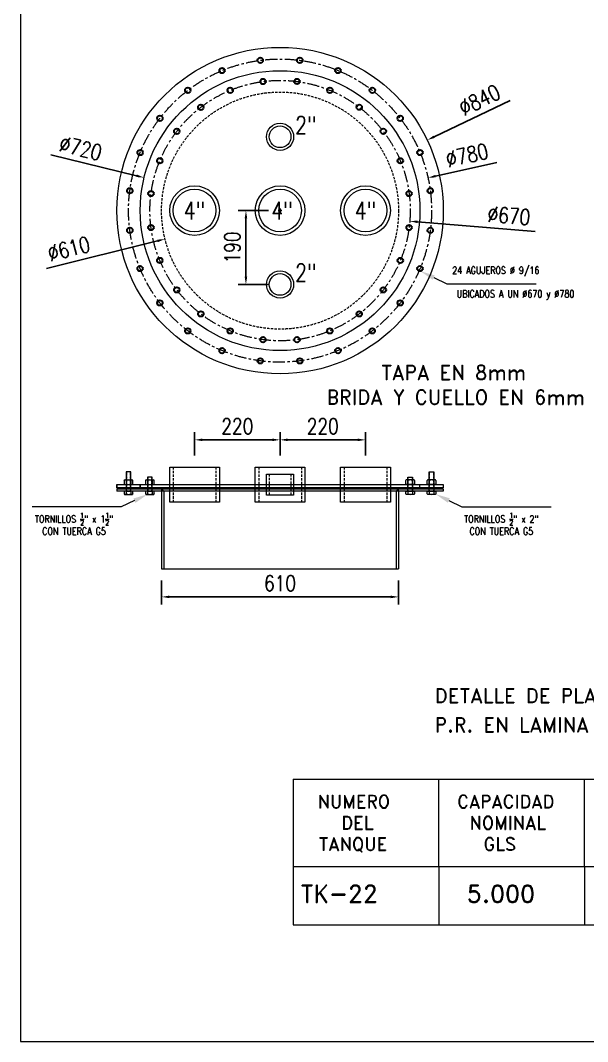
# Model space of a CAD drawing. Extents: x 174420 to 213214, y -41877 to -13498.
# Drawn here: x 174420 to 177340, y -29821 to -24567 of the extents above; entities that cross this region are included whole.
import ezdxf
from ezdxf.enums import TextEntityAlignment as Align

# ---------------------------------------------------------------- set-up
doc = ezdxf.new("R2010")
doc.units = 0
doc.header["$LTSCALE"] = 500
doc.header["$MEASUREMENT"] = 0
doc.linetypes.add('CENTER', pattern=[2, 1.25, -0.25, 0.25, -0.25])
doc.linetypes.add('HIDDEN', pattern=[0.375, 0.25, -0.125])
doc.layers.get('0').update_dxf_attribs({"linetype": 'CONTINUOUS', "lineweight": 9})
for name, color, linetype, lineweight in [('CENTER', 5, 'CENTER', 9), ('COTAS', 2, 'CONTINUOUS', 9), ('dibujo', 7, 'CONTINUOUS', 30), ('FIBRA', 3, 'CONTINUOUS', 20), ('INVISIBLE', 1, 'HIDDEN', 9)]:
    doc.layers.add(name, color=color, linetype=linetype, lineweight=lineweight)
doc.styles.add('ROMAND', font='romand')
doc.styles.get("Standard").update_dxf_attribs({"font": 'SIMPLEX.shx', "width": 0.8, "height": 80})
doc.dimstyles.get("Standard").update_dxf_attribs({"dimtxt": 0.18, "dimasz": 0.18, "dimexe": 0.18, "dimexo": 0.0625, "dimgap": 0.09, "dimtad": 0, "dimtih": 1, "dimtoh": 1, "dimdec": 4, "dimzin": 0, "dimdsep": 46, "dimtxsty": 'Standard', "dimcen": 0.09, "dimadec": 0, "dimazin": 0, "dimtfac": 1, "dimtdec": 4, "dimtofl": 0, "dimtmove": 0, "dimatfit": 3, "dimfxl": 1, "dimtolj": 1, "dimtzin": 0, "dimarcsym": 0})

# ---------------------------------------------------------------- blocks, each defined once
blk = doc.blocks.new('*U181')
at = {"layer": 'dibujo'}
for centre in [(-55, 0), (55, 0)]:
    blk.add_circle(centre, 14, dxfattribs=at)
blk = doc.blocks.new('*U182')
at = {"layer": 'dibujo', "color": 0, "linetype": 'ByBlock', "lineweight": -2, "transparency": 16777216}
for p, rotation in [((345490.7, 2319.3), 104.9999999999998), ((345678.3, 2344), 89.9999999999998), ((345866, 2319.3), 74.99999999999983), ((345315.8, 2246.9), 119.9999999999998), ((346040.8, 2246.9), 59.99999999999984), ((345165.7, 2131.7), 134.9999999999998), ((346191, 2131.7), 44.99999999999986), ((345050.5, 1981.5), 149.9999999999997), ((346306.2, 1981.5), 29.9999999999999), ((344978, 1806.7), 164.9999999999997), ((346378.6, 1806.7), 14.99999999999997), ((344953.3, 1619), 180), ((344978, 1431.4), 194.9999999999997), ((346378.6, 1431.4), 344.9999999999994), ((345050.5, 1256.5), 209.9999999999997), ((346306.2, 1256.5), 329.9999999999994), ((345165.7, 1106.4), 224.9999999999997), ((346191, 1106.4), 314.9999999999994), ((345315.8, 991.1), 239.9999999999996), ((346040.8, 991.1), 299.9999999999994), ((345490.7, 918.7), 254.9999999999995), ((345678.3, 894), 269.9999999999995), ((345866, 918.7), 284.9999999999995)]:
    blk.add_blockref('*U181', p, dxfattribs=dict(at, rotation=rotation))
blk.add_blockref('*U181', (346403.3, 1619), dxfattribs=at)
blk = doc.blocks.new('*D186')
at = {"layer": 'COTAS', "color": 0, "lineweight": -2, "transparency": 16777216}
for p, q in [((176941.5, -24978), (176550.6, -25165.1)), ((175756.9, -25555.1), (175756.9, -25535.1)), ((175746.9, -25545.1), (175766.9, -25545.1))]:
    blk.add_line(p, q, dxfattribs=at)
at = {"layer": 'COTAS', "color": 0, "transparency": 16777216}
blk.add_solid([(176547.7, -25159.1), (176553.5, -25171.1), (176514.5, -25182.4)], dxfattribs=at)
at = {"layer": 'COTAS', "color": 0, "lineweight": 9, "transparency": 16777216, "insert": (176783.8, -24975.8), "char_height": 80, "attachment_point": 5, "rotation": 25.5831}
blk.add_mtext('\\A1;∅840', dxfattribs=at)
blk = doc.blocks.new('*D187')
at = {"layer": 'COTAS', "color": 0, "lineweight": -2, "transparency": 16777216}
for p, q in [((175316.9, -26805.1), (175316.9, -26684.7)), ((175756.9, -26805.1), (175756.9, -26684.7)), ((175356.9, -26724.7), (175716.9, -26724.7))]:
    blk.add_line(p, q, dxfattribs=at)
at = {"layer": 'COTAS', "color": 0, "transparency": 16777216}
for points in [[(175356.9, -26718.1), (175356.9, -26731.4), (175316.9, -26724.7)], [(175716.9, -26718.1), (175716.9, -26731.4), (175756.9, -26724.7)]]:
    blk.add_solid(points, dxfattribs=at)
at = {"layer": 'COTAS', "color": 0, "lineweight": 9, "transparency": 16777216, "insert": (175536.9, -26654.7), "char_height": 80, "attachment_point": 5}
blk.add_mtext('\\A1;220', dxfattribs=at)
blk = doc.blocks.new('*D188')
at = {"layer": 'COTAS', "color": 0, "lineweight": -2, "transparency": 16777216}
for p, q in [((175756.9, -26805.1), (175756.9, -26684.7)), ((176196.9, -26805.1), (176196.9, -26684.7)), ((176156.9, -26724.7), (175796.9, -26724.7))]:
    blk.add_line(p, q, dxfattribs=at)
at = {"layer": 'COTAS', "color": 0, "transparency": 16777216}
for points in [[(175796.9, -26718.1), (175796.9, -26731.4), (175756.9, -26724.7)], [(176156.9, -26718.1), (176156.9, -26731.4), (176196.9, -26724.7)]]:
    blk.add_solid(points, dxfattribs=at)
at = {"layer": 'COTAS', "color": 0, "lineweight": 9, "transparency": 16777216, "insert": (175976.9, -26654.7), "char_height": 80, "attachment_point": 5}
blk.add_mtext('\\A1;220', dxfattribs=at)
blk = doc.blocks.new('*D189')
at = {"layer": 'COTAS', "color": 0, "lineweight": -2, "transparency": 16777216}
for p, q in [((175146.9, -27449.1), (175146.9, -27572.8)), ((176366.9, -27449.1), (176366.9, -27572.8)), ((175186.9, -27532.8), (176326.9, -27532.8))]:
    blk.add_line(p, q, dxfattribs=at)
at = {"layer": 'COTAS', "color": 0, "transparency": 16777216}
for points in [[(175186.9, -27526.2), (175186.9, -27539.5), (175146.9, -27532.8)], [(176326.9, -27526.2), (176326.9, -27539.5), (176366.9, -27532.8)]]:
    blk.add_solid(points, dxfattribs=at)
at = {"layer": 'COTAS', "color": 0, "lineweight": 9, "transparency": 16777216, "insert": (175756.9, -27462.8), "char_height": 80, "attachment_point": 5}
blk.add_mtext('\\A1;610', dxfattribs=at)
blk = doc.blocks.new('*D190')
at = {"layer": 'COTAS', "color": 0, "lineweight": -2, "transparency": 16777216}
for p, q in [((176872.3, -25298), (176557.5, -25367.7)), ((175756.9, -25555.1), (175756.9, -25535.1)), ((175746.9, -25545.1), (175766.9, -25545.1))]:
    blk.add_line(p, q, dxfattribs=at)
at = {"layer": 'COTAS', "color": 0, "transparency": 16777216}
blk.add_solid([(176556, -25361.2), (176558.9, -25374.2), (176518.4, -25376.4)], dxfattribs=at)
at = {"layer": 'COTAS', "color": 0, "lineweight": 9, "transparency": 16777216, "insert": (176719.3, -25260.2), "char_height": 80, "attachment_point": 5, "rotation": 12.4917}
blk.add_mtext('\\A1;∅780', dxfattribs=at)
blk = doc.blocks.new('*D191')
at = {"layer": 'COTAS', "color": 0, "lineweight": -2, "transparency": 16777216}
for p, q in [((175756.9, -25555.1), (175756.9, -25535.1)), ((175746.9, -25545.1), (175766.9, -25545.1)), ((177070.5, -25652.5), (176464.5, -25603))]:
    blk.add_line(p, q, dxfattribs=at)
at = {"layer": 'COTAS', "color": 0, "transparency": 16777216}
blk.add_solid([(176465, -25596.3), (176464, -25609.6), (176424.6, -25599.7)], dxfattribs=at)
at = {"layer": 'COTAS', "color": 0, "lineweight": 9, "transparency": 16777216, "insert": (176935.4, -25571.2), "char_height": 80, "attachment_point": 5, "rotation": 355.3246}
blk.add_mtext('\\A1;∅670', dxfattribs=at)
blk = doc.blocks.new('*D192')
at = {"layer": 'COTAS', "color": 0, "lineweight": -2, "transparency": 16777216}
for p, q in [((174576.5, -25259), (175018.3, -25366.1)), ((175756.9, -25555.1), (175756.9, -25535.1)), ((175746.9, -25545.1), (175766.9, -25545.1))]:
    blk.add_line(p, q, dxfattribs=at)
at = {"layer": 'COTAS', "color": 0, "transparency": 16777216}
blk.add_solid([(175019.8, -25359.6), (175016.7, -25372.5), (175057.1, -25375.5)], dxfattribs=at)
at = {"layer": 'COTAS', "color": 0, "lineweight": 9, "transparency": 16777216, "insert": (174730.3, -25224.2), "char_height": 80, "attachment_point": 5, "rotation": 346.3743}
blk.add_mtext('\\A1;∅720', dxfattribs=at)
blk = doc.blocks.new('*D193')
at = {"layer": 'COTAS', "color": 0, "lineweight": -2, "transparency": 16777216}
for p, q in [((175756.9, -25555.1), (175756.9, -25535.1)), ((175746.9, -25545.1), (175766.9, -25545.1)), ((174555, -25842.3), (175125.9, -25701.1))]:
    blk.add_line(p, q, dxfattribs=at)
at = {"layer": 'COTAS', "color": 0, "transparency": 16777216}
blk.add_solid([(175124.3, -25694.7), (175127.5, -25707.6), (175164.7, -25691.5)], dxfattribs=at)
at = {"layer": 'COTAS', "color": 0, "lineweight": 9, "transparency": 16777216, "insert": (174669.4, -25741.9), "char_height": 80, "attachment_point": 5, "rotation": 13.8908}
blk.add_mtext('\\A1;∅610', dxfattribs=at)
blk = doc.blocks.new('*D194')
at = {"layer": 'COTAS', "color": 0, "lineweight": -2, "transparency": 16777216}
for p, q in [((175696.9, -25545.1), (175541.2, -25545.1)), ((175581.2, -25585.1), (175581.2, -25885.1)), ((175696.9, -25925.1), (175541.2, -25925.1))]:
    blk.add_line(p, q, dxfattribs=at)
at = {"layer": 'COTAS', "color": 0, "transparency": 16777216}
for points in [[(175574.6, -25585.1), (175587.9, -25585.1), (175581.2, -25545.1)], [(175574.6, -25885.1), (175587.9, -25885.1), (175581.2, -25925.1)]]:
    blk.add_solid(points, dxfattribs=at)
at = {"layer": 'COTAS', "color": 0, "lineweight": 9, "transparency": 16777216, "insert": (175511.2, -25735.1), "char_height": 80, "attachment_point": 5, "rotation": 90}
blk.add_mtext('\\A1;190', dxfattribs=at)

msp = doc.modelspace()

# ---------------------------------------------------------------- linework, layer by layer
at = {"lineweight": 9}
for p, q in [((175823.8, -28471), (175823.8, -29221)), ((175823.8, -28471), (179573.8, -28471)), ((176573.8, -28921), (176573.8, -28471)), ((177323.8, -28921), (177323.8, -28471)), ((179573.8, -28921), (175823.8, -28921)), ((176573.8, -28921), (176573.8, -29221)), ((177323.8, -28921), (177323.8, -29221)), ((175823.8, -29221), (179573.8, -29221)), ((175823.8, -29821), (179573.8, -29821)), ((175823.8, -29821), (179573.8, -29821))]:
    msp.add_line(p, q, dxfattribs=at)
at = {"layer": 'CENTER', "lineweight": 9, "ltscale": 0.1}
for radius in [780, 670]:
    msp.add_circle((175756.9, -25545.1), radius, dxfattribs=at)
at = {"layer": 'COTAS', "lineweight": 9}
for p, q in [((176547.9, -25889.8), (176615.5, -25922.4)), ((176615.5, -25922.4), (177074.8, -25922.4)), ((175007.3, -27037.6), (174939.7, -27070.2)), ((176625.4, -27036.6), (176693, -27069.2)), ((174939.7, -27070.2), (174480.4, -27070.2)), ((176693, -27069.2), (177152.3, -27069.2))]:
    msp.add_line(p, q, dxfattribs=at)
for points in [[(176553.4, -25878.6), (176542.5, -25901.1), (176480.4, -25857.3)], [(175001.9, -27026.4), (175012.7, -27048.9), (175074.9, -27005.1)], [(176630.9, -27025.4), (176620, -27047.9), (176557.9, -27004.1)]]:
    msp.add_solid(points, dxfattribs=at)
at = {"layer": 'dibujo', "lineweight": 9}
for p, q in [((174988.9, -26889.1), (174964.9, -26889.1)), ((174964.9, -26889.1), (174964.9, -26989.1)), ((174988.9, -26989.1), (174988.9, -26889.1)), ((175188.9, -26865.1), (175444.9, -26865.1)), ((175188.9, -27045.1), (175188.9, -26865.1)), ((175444.9, -26865.1), (175444.9, -27045.1)), ((175628.9, -26865.1), (175884.9, -26865.1)), ((175628.9, -27045.1), (175628.9, -26865.1)), ((175686.9, -26901.1), (175826.9, -26901.1)), ((175686.9, -27009.1), (175686.9, -26901.1)), ((175826.9, -26901.1), (175826.9, -27009.1)), ((175884.9, -26865.1), (175884.9, -27045.1)), ((176068.9, -26865.1), (176324.9, -26865.1)), ((176068.9, -27045.1), (176068.9, -26865.1)), ((176324.9, -26865.1), (176324.9, -27045.1)), ((176524.9, -26889.1), (176548.9, -26889.1)), ((176524.9, -26989.1), (176524.9, -26889.1)), ((176548.9, -26889.1), (176548.9, -26989.1)), ((174916.9, -26955.1), (176596.9, -26955.1)), ((174916.9, -26971.1), (174916.9, -26955.1)), ((174916.9, -26955.1), (174916.9, -26971.1)), ((174954.9, -26933.1), (174956.9, -26931.1)), ((174954.9, -26933.1), (174954.9, -26953.1)), ((174954.9, -26953.1), (174956.9, -26955.1)), ((174956.9, -26931.1), (174996.9, -26931.1)), ((174956.9, -26955.1), (174996.9, -26955.1)), ((174964.9, -26933.1), (174964.9, -26955.1)), ((174988.9, -26933.1), (174988.9, -26955.1)), ((174998.9, -26933.1), (174996.9, -26931.1)), ((174998.9, -26953.1), (174996.9, -26955.1)), ((174998.9, -26953.1), (174998.9, -26933.1)), ((175036.9, -26955.1), (175036.9, -26971.1)), ((175036.9, -26971.1), (175036.9, -26955.1)), ((175064.9, -26933.1), (175066.9, -26931.1)), ((175064.9, -26933.1), (175064.9, -26953.1)), ((175064.9, -26953.1), (175066.9, -26955.1)), ((175066.9, -26931.1), (175106.9, -26931.1)), ((175066.9, -26955.1), (175106.9, -26955.1)), ((175098.9, -26917.1), (175074.9, -26917.1)), ((175074.9, -26917.1), (175074.9, -26989.1)), ((175074.9, -26933.1), (175074.9, -26955.1)), ((175098.9, -26989.1), (175098.9, -26917.1)), ((175098.9, -26933.1), (175098.9, -26955.1)), ((175108.9, -26933.1), (175106.9, -26931.1)), ((175108.9, -26953.1), (175106.9, -26955.1)), ((175108.9, -26953.1), (175108.9, -26933.1)), ((176404.9, -26933.1), (176406.9, -26931.1)), ((176404.9, -26953.1), (176404.9, -26933.1)), ((176404.9, -26953.1), (176406.9, -26955.1)), ((176446.9, -26931.1), (176406.9, -26931.1)), ((176446.9, -26955.1), (176406.9, -26955.1)), ((176414.9, -26917.1), (176438.9, -26917.1)), ((176414.9, -26989.1), (176414.9, -26917.1)), ((176414.9, -26933.1), (176414.9, -26955.1)), ((176438.9, -26917.1), (176438.9, -26989.1)), ((176438.9, -26933.1), (176438.9, -26955.1)), ((176448.9, -26933.1), (176446.9, -26931.1)), ((176448.9, -26953.1), (176446.9, -26955.1)), ((176448.9, -26933.1), (176448.9, -26953.1)), ((176476.9, -26971.1), (176476.9, -26955.1)), ((176514.9, -26933.1), (176516.9, -26931.1)), ((176514.9, -26953.1), (176514.9, -26933.1)), ((176514.9, -26953.1), (176516.9, -26955.1)), ((176556.9, -26931.1), (176516.9, -26931.1)), ((176556.9, -26955.1), (176516.9, -26955.1)), ((176524.9, -26933.1), (176524.9, -26955.1)), ((176548.9, -26933.1), (176548.9, -26955.1)), ((176558.9, -26933.1), (176556.9, -26931.1)), ((176558.9, -26953.1), (176556.9, -26955.1)), ((176558.9, -26933.1), (176558.9, -26953.1)), ((176596.9, -26955.1), (176596.9, -26971.1)), ((176596.9, -26971.1), (174916.9, -26971.1)), ((174916.9, -26977.1), (174916.9, -26989.1)), ((174916.9, -26977.1), (175146.9, -26977.1)), ((174916.9, -26977.1), (174916.9, -26989.1)), ((176596.9, -26989.1), (174916.9, -26989.1)), ((174998.9, -26989.1), (174954.9, -26989.1)), ((174954.9, -26989.1), (174954.9, -27003.1)), ((174954.9, -27003.1), (174956.9, -27005.1)), ((174956.9, -27005.1), (174996.9, -27005.1)), ((174964.9, -26989.1), (174988.9, -26989.1)), ((174964.9, -26989.1), (174964.9, -27005.1)), ((174988.9, -26989.1), (174988.9, -27005.1)), ((174998.9, -27003.1), (174996.9, -27005.1)), ((174998.9, -27003.1), (174998.9, -26989.1)), ((175036.9, -26971.1), (175036.9, -26977.1)), ((175108.9, -26989.1), (175064.9, -26989.1)), ((175064.9, -26989.1), (175064.9, -27003.1)), ((175064.9, -27003.1), (175066.9, -27005.1)), ((175066.9, -27005.1), (175106.9, -27005.1)), ((175074.9, -26989.1), (175098.9, -26989.1)), ((175074.9, -26989.1), (175074.9, -27005.1)), ((175098.9, -26989.1), (175098.9, -27005.1)), ((175108.9, -27003.1), (175106.9, -27005.1)), ((175108.9, -27003.1), (175108.9, -26989.1)), ((175146.9, -26977.1), (175146.9, -27389.1)), ((175146.9, -26977.1), (175158.9, -26989.1)), ((175146.9, -26977.1), (176596.9, -26977.1)), ((175158.9, -26989.1), (175158.9, -27389.1)), ((176366.9, -26977.1), (176354.9, -26989.1)), ((176354.9, -26989.1), (176354.9, -27389.1)), ((176366.9, -26977.1), (176366.9, -26971.1)), ((176366.9, -26971.1), (176476.9, -26971.1)), ((176366.9, -26989.1), (176366.9, -26977.1)), ((176366.9, -26977.1), (176476.9, -26977.1)), ((176366.9, -26989.1), (176366.9, -27389.1)), ((176404.9, -26989.1), (176448.9, -26989.1)), ((176404.9, -27003.1), (176404.9, -26989.1)), ((176404.9, -27003.1), (176406.9, -27005.1)), ((176446.9, -27005.1), (176406.9, -27005.1)), ((176438.9, -26989.1), (176414.9, -26989.1)), ((176414.9, -26989.1), (176414.9, -27005.1)), ((176438.9, -26989.1), (176438.9, -27005.1)), ((176448.9, -27003.1), (176446.9, -27005.1)), ((176448.9, -26989.1), (176448.9, -27003.1)), ((176476.9, -26971.1), (176476.9, -26977.1)), ((176514.9, -26989.1), (176558.9, -26989.1)), ((176514.9, -27003.1), (176514.9, -26989.1)), ((176514.9, -27003.1), (176516.9, -27005.1)), ((176556.9, -27005.1), (176516.9, -27005.1)), ((176548.9, -26989.1), (176524.9, -26989.1)), ((176524.9, -26989.1), (176524.9, -27005.1)), ((176548.9, -26989.1), (176548.9, -27005.1)), ((176558.9, -27003.1), (176556.9, -27005.1)), ((176558.9, -26989.1), (176558.9, -27003.1)), ((176596.9, -26977.1), (176596.9, -26989.1)), ((175444.9, -27045.1), (175188.9, -27045.1)), ((175884.9, -27045.1), (175628.9, -27045.1)), ((175826.9, -27009.1), (175686.9, -27009.1)), ((176324.9, -27045.1), (176068.9, -27045.1)), ((175146.9, -27389.1), (176366.9, -27389.1))]:
    msp.add_line(p, q, dxfattribs=at)
for centre, radius in [((175756.9, -25545.1), 840), ((175756.9, -25545.1), 720), ((175756.9, -25165.1), 70), ((175756.9, -25165.1), 56), ((175316.9, -25545.1), 128), ((175756.9, -25545.1), 128), ((176196.9, -25545.1), 128), ((175316.9, -25545.1), 110), ((175756.9, -25545.1), 110), ((176196.9, -25545.1), 110), ((175756.9, -25925.1), 70), ((175756.9, -25925.1), 56)]:
    msp.add_circle(centre, radius, dxfattribs=at)
for centre, radius, start, end in [((174959.9, -26938.3), 7.25, 46.3972, 133.6028), ((174959.9, -26947.8), 7.25, 226.3972, 313.6028), ((174976.9, -26968.1), 37, 71.0754, 108.9246), ((174976.9, -26918.1), 37, 251.0754, 288.9246), ((174993.9, -26938.3), 7.25, 46.3972, 133.6028), ((174993.9, -26947.8), 7.25, 226.3972, 313.6028), ((175069.9, -26938.3), 7.25, 46.3972, 133.6028), ((175069.9, -26947.8), 7.25, 226.3972, 313.6028), ((175086.9, -26968.1), 37, 71.0754, 108.9246), ((175086.9, -26918.1), 37, 251.0754, 288.9246), ((175103.9, -26938.3), 7.25, 46.3972, 133.6028), ((175103.9, -26947.8), 7.25, 226.3972, 313.6028), ((176409.9, -26938.3), 7.25, 46.3972, 133.6028), ((176409.9, -26947.8), 7.25, 226.3972, 313.6028), ((176426.9, -26968.1), 37, 71.0754, 108.9246), ((176426.9, -26918.1), 37, 251.0754, 288.9246), ((176443.9, -26938.3), 7.25, 46.3972, 133.6028), ((176443.9, -26947.8), 7.25, 226.3972, 313.6028), ((176519.9, -26938.3), 7.25, 46.3972, 133.6028), ((176519.9, -26947.8), 7.25, 226.3972, 313.6028), ((176536.9, -26968.1), 37, 71.0754, 108.9246), ((176536.9, -26918.1), 37, 251.0754, 288.9246), ((176553.9, -26938.3), 7.25, 46.3972, 133.6028), ((176553.9, -26947.8), 7.25, 226.3972, 313.6028), ((174959.9, -26997.8), 7.25, 226.3972, 313.6028), ((174976.9, -26968.1), 37, 251.0754, 288.9246), ((174993.9, -26997.8), 7.25, 226.3972, 313.6028), ((175069.9, -26997.8), 7.25, 226.3972, 313.6028), ((175086.9, -26968.1), 37, 251.0754, 288.9246), ((175103.9, -26997.8), 7.25, 226.3972, 313.6028), ((176409.9, -26997.8), 7.25, 226.3972, 313.6028), ((176426.9, -26968.1), 37, 251.0754, 288.9246), ((176443.9, -26997.8), 7.25, 226.3972, 313.6028), ((176519.9, -26997.8), 7.25, 226.3972, 313.6028), ((176536.9, -26968.1), 37, 251.0754, 288.9246), ((176553.9, -26997.8), 7.25, 226.3972, 313.6028)]:
    msp.add_arc(centre, radius, start, end, dxfattribs=at)
at = {"layer": 'FIBRA', "lineweight": 9}
for p, q in [((174420.2, -21052.7), (174420.2, -29821)), ((174420.2, -29821), (186322.4, -29821))]:
    msp.add_line(p, q, dxfattribs=at)
at = {"layer": 'INVISIBLE', "lineweight": 9, "ltscale": 0.05}
for p, q in [((174966.9, -26889.1), (174966.9, -26989.1)), ((174986.9, -26989.1), (174986.9, -26889.1)), ((176526.9, -26989.1), (176526.9, -26889.1)), ((176546.9, -26889.1), (176546.9, -26989.1)), ((175076.9, -26917.1), (175076.9, -26989.1)), ((175096.9, -26989.1), (175096.9, -26917.1)), ((176416.9, -26989.1), (176416.9, -26917.1)), ((176436.9, -26917.1), (176436.9, -26989.1))]:
    msp.add_line(p, q, dxfattribs=at)
at = {"layer": 'INVISIBLE', "lineweight": 9, "ltscale": 0.1}
for p, q in [((175206.9, -26865.1), (175206.9, -27045.1)), ((175426.9, -26865.1), (175426.9, -27045.1)), ((175646.9, -26865.1), (175646.9, -27045.1)), ((175700.9, -26901.1), (175700.9, -27009.1)), ((175812.9, -26901.1), (175812.9, -27009.1)), ((175866.9, -26865.1), (175866.9, -27045.1)), ((176086.9, -26865.1), (176086.9, -27045.1)), ((176306.9, -26865.1), (176306.9, -27045.1))]:
    msp.add_line(p, q, dxfattribs=at)
msp.add_circle((175756.9, -25545.1), 610, dxfattribs=at)

# ---------------------------------------------------------------- block references
at = {"layer": 'dibujo', "lineweight": 9, "rotation": 7.500000000000014}
msp.add_blockref('*U182', (-166752.8, -72270.3), dxfattribs=at)

# ---------------------------------------------------------------- texts
at = {"lineweight": 9, "style": 'ROMAND'}
for s, height, p in [('TAPA EN 8mm', 75, (176278.2, -26415.3)), ('BRIDA Y CUELLO EN 6mm', 75, (175996.5, -26542.5)), ('NUMERO', 67.5, (175950.3, -28619.9)), ('CAPACIDAD', 67.5, (176668.4, -28619.9)), ('DEL', 67.5, (176071.8, -28729.1)), ('NOMINAL ', 67.5, (176731.9, -28729.1)), ('TANQUE', 67.5, (175956.2, -28838.4)), ('GLS', 67.5, (176804, -28838.4)), ('TK-22', 90, (175863.1, -29105.5)), ('5.000', 90, (176718.5, -29105.5))]:
    msp.add_text(s, height=height, dxfattribs=at).set_placement(p)
at = {"layer": 'COTAS', "lineweight": 9, "width": 0.8}
for s, p in [('2"', (175889.6, -25105.9)), ('4"', (175316.9, -25545.1)), ('4"', (175766.9, -25545.1)), ('4"', (176196.9, -25545.1)), ('2"', (175889.6, -25864.3))]:
    msp.add_text(s, height=90, dxfattribs=at).set_placement(p, align=Align.MIDDLE_CENTER)
at = {"layer": 'COTAS', "lineweight": 9, "style": 'ROMAND'}
for s, p in [('DETALLE DE PLATINA DE REFUERZO', (176552.3, -28078.8)), ('P.R. EN LAMINA A-36 DE 6mm', (176552.3, -28228.9))]:
    msp.add_text(s, height=75, dxfattribs=at).set_placement(p)
at = {"layer": 'COTAS', "lineweight": 9, "char_height": 37.5, "attachment_point": 5}
for s, insert in [('24 AGUJEROS ∅ 9/16', (176867.6, -25858.6)), ('\\A1;TORNILLOS {\\H0.7x;\\S1/2;}" x 1{\\H0.7x;\\S1/2;}" \\PCON TUERCA G5', (174696.3, -27157.1)), ('\\A1;TORNILLOS {\\H0.7x;\\S1/2;}" x 2" \\PCON TUERCA G5', (176896.1, -27157.1))]:
    msp.add_mtext(s, dxfattribs=dict(at, insert=insert))
at = {"layer": 'COTAS', "lineweight": 9, "insert": (176969.2, -25979.6), "char_height": 37.5, "width": 815.714, "attachment_point": 5}
msp.add_mtext('UBICADOS A UN %%C670 y %%C780', dxfattribs=at)

# ---------------------------------------------------------------- dimensions: what is measured, and where the dimension line sits
at = {"layer": 'COTAS', "lineweight": 9}
for p1, p2, picture, middle in [((174999.2, -25907.8), (176514.5, -25182.4), '*D186', (176814.1, -25038.9)), ((176456.6, -25714.7), (175057.1, -25375.5), '*D192', (174713.8, -25292.2)), ((176349, -25398.6), (175164.7, -25691.5), '*D193', (174686.2, -25809.9)), ((175089.1, -25490.5), (176424.6, -25599.7), '*D191', (176929.7, -25641))]:
    dim = msp.add_diameter_dim_2p(p1=p1, p2=p2, dimstyle='Standard', override={"dimscale": 10, "dimtxt": 80, "dimasz": 4, "dimexe": 4, "dimexo": 6, "dimgap": 3, "dimtad": 1, "dimtih": 0, "dimtoh": 0, "dimdec": 0, "dimlfac": 0.5, "dimcen": 1, "dimdle": 1, "dimtdec": 0}, dxfattribs=at)
    dim.commit()
    dim.dimension.update_dxf_attribs({"geometry": picture, "text_midpoint": middle, "dimtype": 163})
dim = msp.add_diameter_dim_2p(p1=(174995.3, -25713.8), p2=(176518.4, -25376.4), dimstyle='Standard', override={"dimscale": 10, "dimtxt": 80, "dimasz": 4, "dimexe": 4, "dimexo": 6, "dimgap": 3, "dimtad": 1, "dimtih": 0, "dimtoh": 0, "dimdec": 0, "dimlfac": 0.5, "dimcen": 1, "dimdle": 1, "dimtdec": 0}, dxfattribs=at)
dim.commit()
dim.dimension.update_dxf_attribs({"geometry": '*D190', "text_midpoint": (176719.3, -25260.2)})
dim = msp.add_linear_dim(base=(175581.2, -25925.1), p1=(175756.9, -25545.1), p2=(175756.9, -25925.1), angle=90, dimstyle='Standard', override={"dimscale": 10, "dimtxt": 80, "dimasz": 4, "dimexe": 4, "dimexo": 6, "dimgap": 3, "dimtad": 1, "dimtih": 0, "dimtoh": 0, "dimdec": 0, "dimlfac": 0.5, "dimcen": 1, "dimdle": 1, "dimtdec": 0}, dxfattribs=at)
dim.commit()
dim.dimension.update_dxf_attribs({"geometry": '*D194', "text_midpoint": (175511.2, -25735.1)})
for base, p1, p2, picture, middle in [((175756.9, -26724.7), (175316.9, -26865.1), (175756.9, -26865.1), '*D187', (175536.9, -26654.7)), ((175756.9, -26724.7), (176196.9, -26865.1), (175756.9, -26865.1), '*D188', (175976.9, -26654.7)), ((176366.9, -27532.8), (175146.9, -27389.1), (176366.9, -27389.1), '*D189', (175756.9, -27462.8))]:
    dim = msp.add_linear_dim(base=base, p1=p1, p2=p2, dimstyle='Standard', override={"dimscale": 10, "dimtxt": 80, "dimasz": 4, "dimexe": 4, "dimexo": 6, "dimgap": 3, "dimtad": 1, "dimtih": 0, "dimtoh": 0, "dimdec": 0, "dimlfac": 0.5, "dimcen": 1, "dimdle": 1, "dimtdec": 0}, dxfattribs=at)
    dim.commit()
    dim.dimension.update_dxf_attribs({"geometry": picture, "text_midpoint": middle})

doc.saveas('drawing.dxf')
